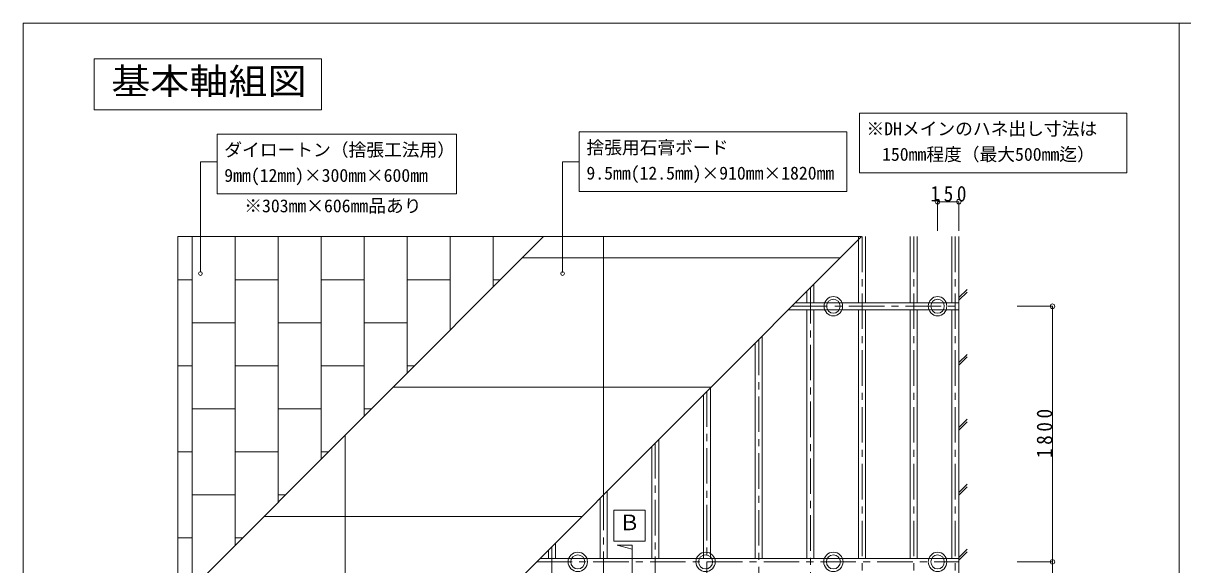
# Model space of a CAD drawing. Units: millimetres on the paper, enlarged 20 times, with parts at other scales. Extents: x -4155 to 4045, y -2866 to 2834.
# Drawn here: x -4155 to -888, y 1309 to 2834 of the extents above; entities that cross this region are included whole.
import ezdxf
from ezdxf.enums import TextEntityAlignment as Align

# ---------------------------------------------------------------- set-up
doc = ezdxf.new("R2010")
doc.units = ezdxf.units.MM
doc.header["$LTSCALE"] = 20
doc.linetypes.add('CHAIN1', pattern=[8, 5, -1, 1, -1])
for name, color, linetype, lineweight in [('0-0_基本', 7, 'Continuous', 9), ('0-1_軸組', 7, 'Continuous', 9), ('0-2_インサート', 7, 'Continuous', 9), ('0-3_文字', 7, 'Continuous', 9), ('0-4_ブレース', 7, 'Continuous', 9), ('F-0_図枠', 7, 'Continuous', 9), ('F-1_レイアウト', 7, 'Continuous', 9)]:
    doc.layers.add(name, color=color, linetype=linetype, lineweight=lineweight)
doc.styles.add('ＭＳ ゴシック', font='')
doc.styles.get('ＭＳ ゴシック').set_extended_font_data('MS Gothic')

msp = doc.modelspace()

# ---------------------------------------------------------------- linework, layer by layer
at = {"layer": '0-0_基本', "color": 4, "linetype": 'CHAIN1'}
for p, q in [((-1791.6, 2233.18), (-1791.6, -712.67)), ((-1646, 2233.18), (-1646, -712.67)), ((-1528.8, 2233.18), (-1528.8, -712.67)), ((-1937.2, 2088.7), (-1937.2, -712.67)), ((-1988.72, 2037.18), (-1518.8, 2037.18)), ((-2082.8, 1943.1), (-2082.8, -712.67)), ((-2228.4, 1797.5), (-2228.4, -712.67)), ((-2374, 1651.9), (-2374, -712.67)), ((-2519.6, 1506.3), (-2519.6, -712.67)), ((-2665.2, 1360.7), (-2665.2, -712.67)), ((-2708.72, 1317.18), (-1518.8, 1317.18))]:
    msp.add_line(p, q, dxfattribs=at)
at = {"layer": '0-0_基本'}
for p, q in [((-1518.8, -712.67), (-1518.8, 2233.18)), ((-1518.8, 2061.5), (-1495.66, 2084.65)), ((-1518.8, 2054.05), (-1495.66, 2077.19)), ((-1518.8, 1878.59), (-1495.66, 1901.73)), ((-1518.8, 1871.14), (-1495.66, 1894.28)), ((-1518.8, 1695.68), (-1495.66, 1718.82)), ((-1518.8, 1688.23), (-1495.66, 1711.37)), ((-1518.8, 1512.76), (-1495.66, 1535.91)), ((-1518.8, 1505.31), (-1495.66, 1528.45)), ((-1518.8, 1329.85), (-1495.66, 1352.99)), ((-1518.8, 1322.4), (-1495.66, 1345.54))]:
    msp.add_line(p, q, dxfattribs=at)
at = {"layer": '0-1_軸組'}
for p, q in [((-1801.6, 2047.18), (-1801.6, 2233.18)), ((-1781.6, 2047.18), (-1781.6, 2233.18)), ((-1656, 2233.18), (-1656, 2047.18)), ((-1636, 2233.18), (-1636, 2047.18)), ((-1538.8, 2233.18), (-1538.8, 2047.18)), ((-1518.8, 2233.18), (-1518.8, 2047.18)), ((-1927.2, 2047.18), (-1927.2, 2098.7)), ((-1947.2, 2047.18), (-1947.2, 2078.7)), ((-1518.8, 2027.18), (-1998.72, 2027.18)), ((-1518.8, 2047.18), (-1978.72, 2047.18)), ((-1947.2, 2027.18), (-1947.2, 1327.18)), ((-1927.2, 2027.18), (-1927.2, 1327.18)), ((-1801.6, 2027.18), (-1801.6, 1327.18)), ((-1781.6, 2027.18), (-1781.6, 1327.18)), ((-1656, 2027.18), (-1656, 1327.18)), ((-1636, 2027.18), (-1636, 1327.18)), ((-1538.8, 2027.18), (-1538.8, 1327.18)), ((-1518.8, 2027.18), (-1518.8, 1327.18)), ((-2092.8, 1933.1), (-2092.8, 1327.18)), ((-2072.8, 1953.1), (-2072.8, 1327.18)), ((-2218.4, 1807.5), (-2218.4, 1327.18)), ((-2238.4, 1787.5), (-2238.4, 1327.18)), ((-2384, 1641.9), (-2384, 1327.18)), ((-2364, 1661.9), (-2364, 1327.18)), ((-2509.6, 1516.3), (-2509.6, 1327.18)), ((-2529.6, 1496.3), (-2529.6, 1327.18)), ((-2675.2, 1350.7), (-2675.2, 1327.18)), ((-2655.2, 1370.7), (-2655.2, 1327.18)), ((-1518.8, 1327.18), (-2698.72, 1327.18))]:
    msp.add_line(p, q, dxfattribs=at)
at = {"layer": '0-2_インサート'}
for centre, radius in [((-2592.4, 1317.18), 27.25), ((-2232.4, 1317.18), 27.25), ((-1872.4, 1317.18), 27.25), ((-2592.4, 1317.18), 19.78), ((-2232.4, 1317.18), 19.78), ((-1872.4, 1317.18), 19.78)]:
    msp.add_circle(centre, radius, dxfattribs=at)
for centre, major_axis in [((-1872.4, 2037.18), (0, 27.25)), ((-1578.8, 2037.18), (0, 27.25)), ((-1872.4, 2037.18), (0, 19.78)), ((-1578.8, 2037.18), (0, 19.78)), ((-1578.8, 1317.18), (0, 27.25)), ((-1578.8, 1317.18), (0, 19.78))]:
    msp.add_ellipse(centre, major_axis=major_axis, ratio=0.95783, dxfattribs=at)
at = {"layer": '0-3_文字'}
for p, q in [((-3954.85, 2589.96), (-3954.85, 2734.35)), ((-3954.85, 2734.35), (-3314.77, 2734.35)), ((-3954.85, 2589.96), (-3954.85, 2734.35)), ((-3954.85, 2734.35), (-3314.77, 2734.35)), ((-3314.77, 2734.35), (-3314.77, 2589.96)), ((-3314.77, 2734.35), (-3314.77, 2589.96)), ((-3314.77, 2589.96), (-3954.85, 2589.96)), ((-3314.77, 2589.96), (-3954.85, 2589.96)), ((-3608.33, 2521.49), (-3608.33, 2353.49)), ((-3608.33, 2443.94), (-3655.63, 2443.94)), ((-3655.63, 2134.34), (-3655.63, 2443.94)), ((-2588.08, 2443.94), (-2635.39, 2443.94)), ((-2635.39, 2132.37), (-2635.39, 2443.94)), ((-3608.33, 2353.49), (-2934.3, 2353.49)), ((-1578.8, 2331.54), (-1518.8, 2331.54)), ((-1578.8, 2331.54), (-1578.8, 2249.6)), ((-1518.8, 2331.54), (-1518.8, 2249.6)), ((-2490.79, 1463.32), (-2402.79, 1463.32)), ((-2490.79, 1375.32), (-2490.79, 1463.32)), ((-2402.79, 1463.32), (-2402.79, 1375.32)), ((-2402.79, 1375.32), (-2490.79, 1375.32)), ((-2481.19, 1363.88), (-2439.35, 1352.67)), ((-2439.35, 1363.88), (-2481.19, 1363.88)), ((-2481.19, 1363.88), (-2439.35, 1352.67)), ((-2439.35, 1363.88), (-2481.19, 1363.88)), ((-2439.35, 1238.49), (-2439.35, 1363.88)), ((-2439.35, 1238.49), (-2439.35, 1363.88))]:
    msp.add_line(p, q, dxfattribs=at)
for points in [[(-1799.19, 2580.8), (-1799.19, 2412.8), (-1045.16, 2412.8)], [(-1799.19, 2580.8), (-1045.16, 2580.8), (-1045.16, 2412.8)], [(-3608.33, 2521.49), (-2934.3, 2521.49), (-2934.3, 2353.49)], [(-2588.08, 2527.94), (-1834.05, 2527.94), (-1834.05, 2359.94)], [(-2588.08, 2527.94), (-2588.08, 2359.94), (-1834.05, 2359.94)], [(-1255.19, 1317.18), (-1255.19, 2037.18), (-1354.49, 2037.18)], [(-1255.19, 597.18), (-1255.19, 1317.18), (-1354.49, 1317.18)]]:
    msp.add_lwpolyline(points, dxfattribs=at)
for centre, radius in [((-1578.8, 2331.54), 6.38), ((-1518.8, 2331.54), 6.38), ((-3655.63, 2129.15), 5.19), ((-2635.39, 2129.15), 5.19), ((-1255.19, 2037.18), 6.38), ((-1255.19, 1317.18), 6.38)]:
    msp.add_circle(centre, radius, dxfattribs=at)
at = {"layer": '0-4_ブレース'}
for p, q in [((-3718.8, 1203.18), (-3718.8, 2233.18)), ((-3718.8, 1203.18), (-2688.8, 2233.18)), ((-1792.72, 2233.18), (-3718.8, 307.1)), ((-3718.8, 2233.18), (-1792.72, 2233.18)), ((-3678.8, 2233.18), (-3678.8, 1243.18)), ((-3557.6, 2233.18), (-3557.6, 1364.38)), ((-3436.4, 2233.18), (-3436.4, 1485.58)), ((-3315.2, 2233.18), (-3315.2, 1606.78)), ((-3194, 2233.18), (-3194, 1727.98)), ((-3072.8, 2233.18), (-3072.8, 1849.18)), ((-2951.6, 2233.18), (-2951.6, 1970.38)), ((-2830.4, 2233.18), (-2830.4, 2091.58)), ((-2519.6, 1506.3), (-2519.6, 2233.18)), ((-2748.8, 2173.18), (-1852.72, 2173.18)), ((-3678.8, 2111.98), (-3718.8, 2111.98)), ((-3436.4, 2111.98), (-3557.6, 2111.98)), ((-3194, 2111.98), (-3315.2, 2111.98)), ((-2951.6, 2111.98), (-3072.8, 2111.98)), ((-2810, 2111.98), (-2830.4, 2111.98)), ((-3557.6, 1990.78), (-3678.8, 1990.78)), ((-3315.2, 1990.78), (-3436.4, 1990.78)), ((-3072.8, 1990.78), (-3194, 1990.78)), ((-3678.8, 1869.58), (-3718.8, 1869.58)), ((-3436.4, 1869.58), (-3557.6, 1869.58)), ((-3194, 1869.58), (-3315.2, 1869.58)), ((-3052.4, 1869.58), (-3072.8, 1869.58)), ((-3112.8, 1809.18), (-2216.72, 1809.18)), ((-3557.6, 1748.38), (-3678.8, 1748.38)), ((-3315.2, 1748.38), (-3436.4, 1748.38)), ((-3173.6, 1748.38), (-3194, 1748.38)), ((-3247.6, 778.3), (-3247.6, 1674.38)), ((-3678.8, 1627.18), (-3718.8, 1627.18)), ((-3436.4, 1627.18), (-3557.6, 1627.18)), ((-3294.8, 1627.18), (-3315.2, 1627.18)), ((-3557.6, 1505.98), (-3678.8, 1505.98)), ((-3416, 1505.98), (-3436.4, 1505.98)), ((-3476.8, 1445.18), (-2580.72, 1445.18)), ((-3678.8, 1384.78), (-3718.8, 1384.78)), ((-3537.2, 1384.78), (-3557.6, 1384.78))]:
    msp.add_line(p, q, dxfattribs=at)
at = {"layer": 'F-0_図枠'}
for p in [(4045.15, 2834.35), (-4154.85, -2865.65)]:
    msp.add_line(p, (-4154.85, 2834.35), dxfattribs=at)
at = {"layer": 'F-1_レイアウト'}
msp.add_line((-897.93, -2505.65), (-897.93, 2834.35), dxfattribs=at)

# ---------------------------------------------------------------- texts
at = {"layer": '0-3_文字', "style": 'ＭＳ ゴシック', "width": 1.1}
msp.add_text('基本軸組図', height=73.31, dxfattribs=at).set_placement((-3906.68, 2612.16), align=Align.BOTTOM_LEFT)
msp.add_text('基本軸組図', height=73.31, dxfattribs=at).set_placement((-3906.68, 2612.16), align=Align.BOTTOM_LEFT)
at = {"layer": '0-3_文字', "style": 'ＭＳ ゴシック'}
for s, height, p in [('※DHメインのハネ出し寸法は', 36.66, (-1779.19, 2507.8)), ('ダイロートン（捨張工法用）', 36.66, (-3588.33, 2448.49)), ('捨張用石膏ボード', 36.66, (-2568.08, 2454.94)), ('150mm程度（最大500mm迄）', 36.66, (-1735.23, 2435.8)), ('9mm(12mm)×300mm×600mm', 36.66, (-3588.33, 2376.49)), ('9.5mm(12.5mm)×910mm×1820mm', 36.66, (-2568.08, 2382.94)), ('※303mm×606mm品あり', 36.66, (-3532, 2290.73)), ('Ｂ', 43.99, (-2476.86, 1393.14))]:
    msp.add_text(s, height=height, dxfattribs=at).set_placement(p, align=Align.BOTTOM_LEFT)
at = {"layer": '0-3_文字', "insert": (-1598.8, 2331.54), "char_height": 43.99, "attachment_point": 7, "style": 'ＭＳ ゴシック'}
msp.add_mtext('\\T1.38;\\W0.9;150', dxfattribs=at)
at = {"layer": '0-3_文字', "insert": (-1255.19, 1609.68), "char_height": 43.99, "attachment_point": 7, "rotation": 90, "style": 'ＭＳ ゴシック'}
msp.add_mtext('\\T1.38;\\W0.9;1800', dxfattribs=at)

doc.saveas('drawing.dxf')
